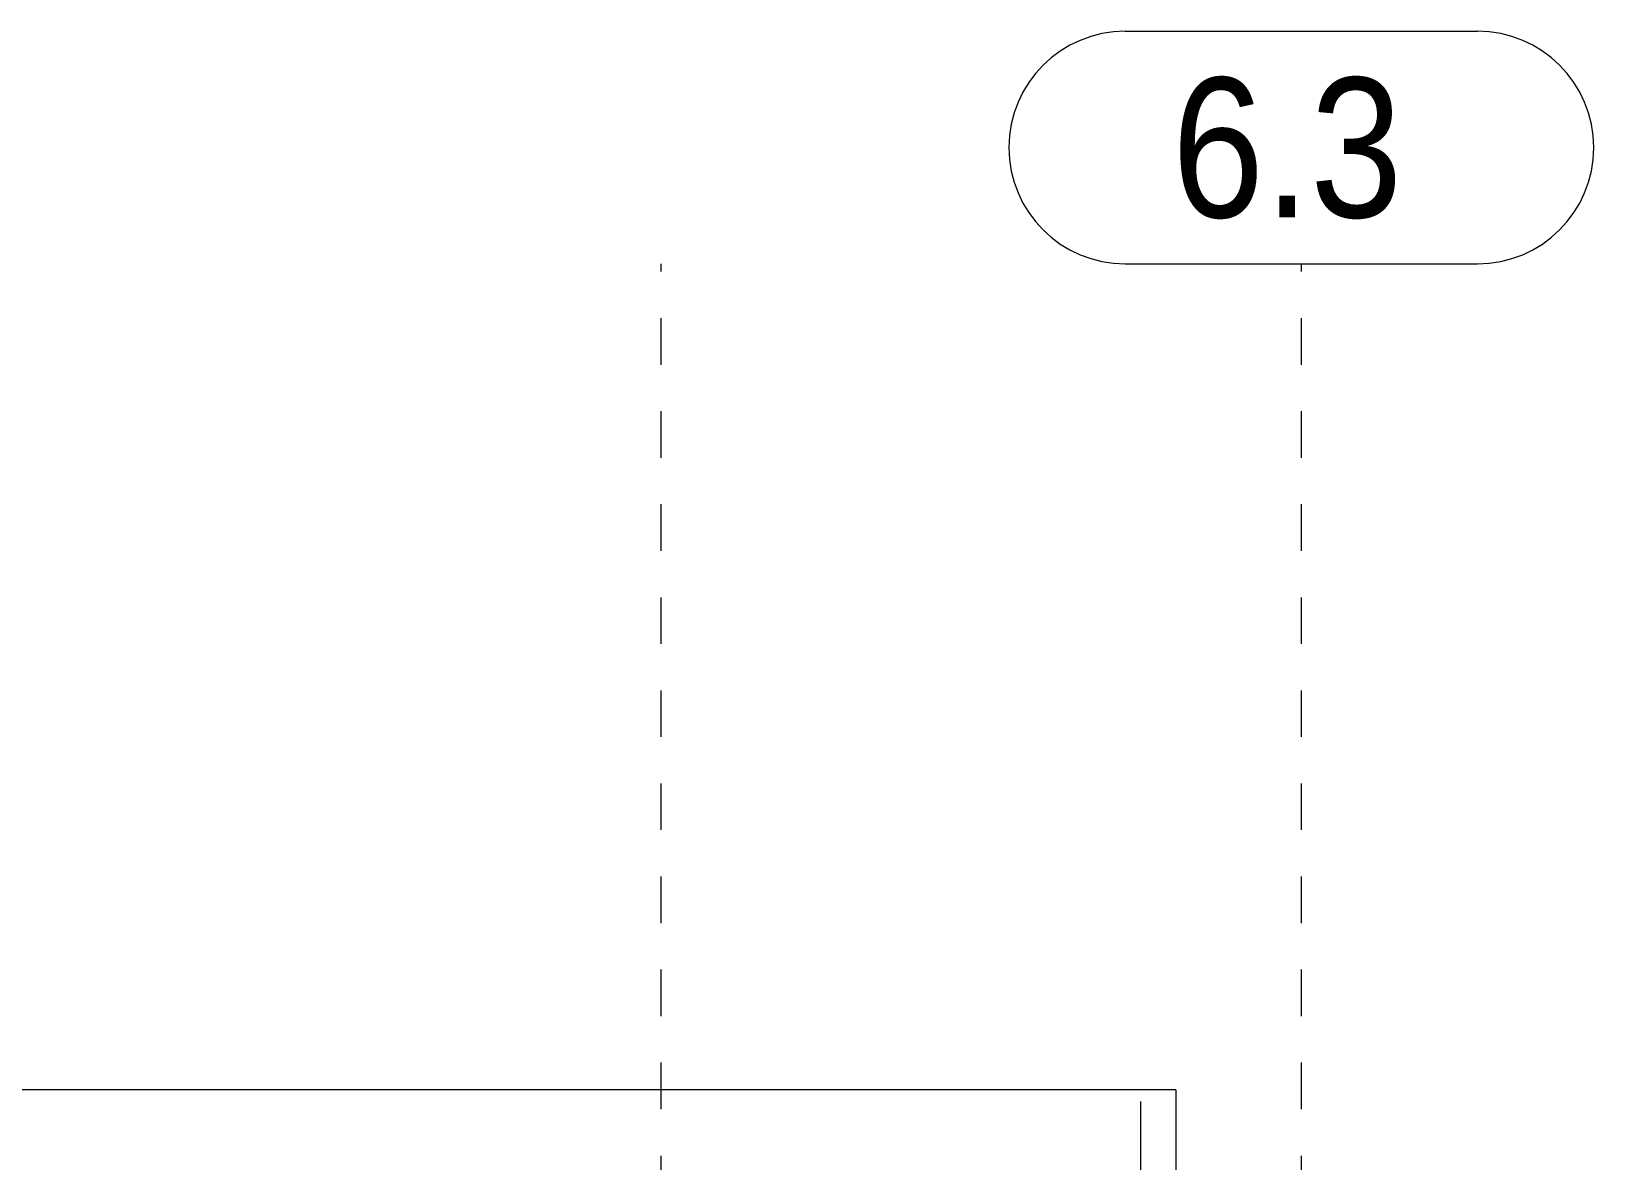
# Model space of a CAD drawing. Header units: millimetres. Extents: x 652937 to 1670132, y 1473552 to 2851037.
# Drawn here: x 663602.37 to 663609.09, y 1524537.39 to 1524542.24 of the extents above; entities that cross this region are included whole.
import ezdxf

# ---------------------------------------------------------------- set-up
doc = ezdxf.new("R2010")
doc.units = ezdxf.units.MM
for name, pattern in [('XKITLINE00', [0]), ('XKITLINE01', [4, 1, -1, 1, -1]), ('XKITLINE02', [4, 2, -2])]:
    doc.linetypes.add(name, pattern=pattern)
doc.layers.add('Part', color=7, linetype='Continuous', lineweight=0)
doc.layers.add('S-GRID', color=7, linetype='Continuous', lineweight=9)
doc.styles.add('Arial', font='arial.ttf')

# ---------------------------------------------------------------- blocks, each defined once
blk = doc.blocks.new('*A39444468')
at = {"layer": 'S-GRID', "color": 7, "linetype": 'XKITLINE01', "lineweight": 0}
blk.add_line((115.296891, -148.786781), (115.296891, -44.620099), dxfattribs=at)
at = {"layer": 'S-GRID', "color": 7, "style": 'Arial', "width": 0.85}
blk.add_text('6.3', height=3, dxfattribs=at).set_placement((112.515885, -43.620099))
blk = doc.blocks.new('*A39454469')
at = {"layer": 'S-GRID', "color": 7, "linetype": 'XKITLINE00', "lineweight": 0}
for p, q in [((111.515885, -39.620099), (119.077897, -39.620099)), ((111.515885, -44.620099), (119.077897, -44.620099))]:
    blk.add_line(p, q, dxfattribs=at)
for centre, start, end in [((111.515885, -42.120099), 90, 270), ((119.077897, -42.120099), 270, 90)]:
    blk.add_arc(centre, 2.5, start, end, dxfattribs=at)
blk = doc.blocks.new('*A40294553')
at = {"layer": 'S-GRID', "color": 7, "linetype": 'XKITLINE01', "lineweight": 0}
blk.add_line((101.546891, -148.786781), (101.546891, -44.620099), dxfattribs=at)
blk = doc.blocks.new('*A47305254')
at = {"layer": 'Part', "color": 7, "linetype": 'XKITLINE02', "lineweight": 0}
for p, q in [((111.852019, -62.370099), (74.365186, -62.370099)), ((111.852019, -64.620099), (111.852019, -62.370099))]:
    blk.add_line(p, q, dxfattribs=at)
at = {"layer": 'Part', "color": 7, "linetype": 'XKITLINE00', "lineweight": 0}
for p, q in [((112.601869, -62.370099), (81.765186, -62.370099)), ((112.602713, -62.370099), (112.601869, -62.370099)), ((112.601869, -62.370099), (112.601869, -64.620099))]:
    blk.add_line(p, q, dxfattribs=at)

msp = doc.modelspace()

# ---------------------------------------------------------------- block references
at = {"color": 7, "lineweight": 0, "xscale": 0.2, "yscale": 0.2, "zscale": 0.2}
for name in ['*A39454469', '*A39444468', '*A40294553', '*A47305254']:
    msp.add_blockref(name, (663584.7698, 1524550.1643), dxfattribs=at)

doc.saveas('drawing.dxf')
